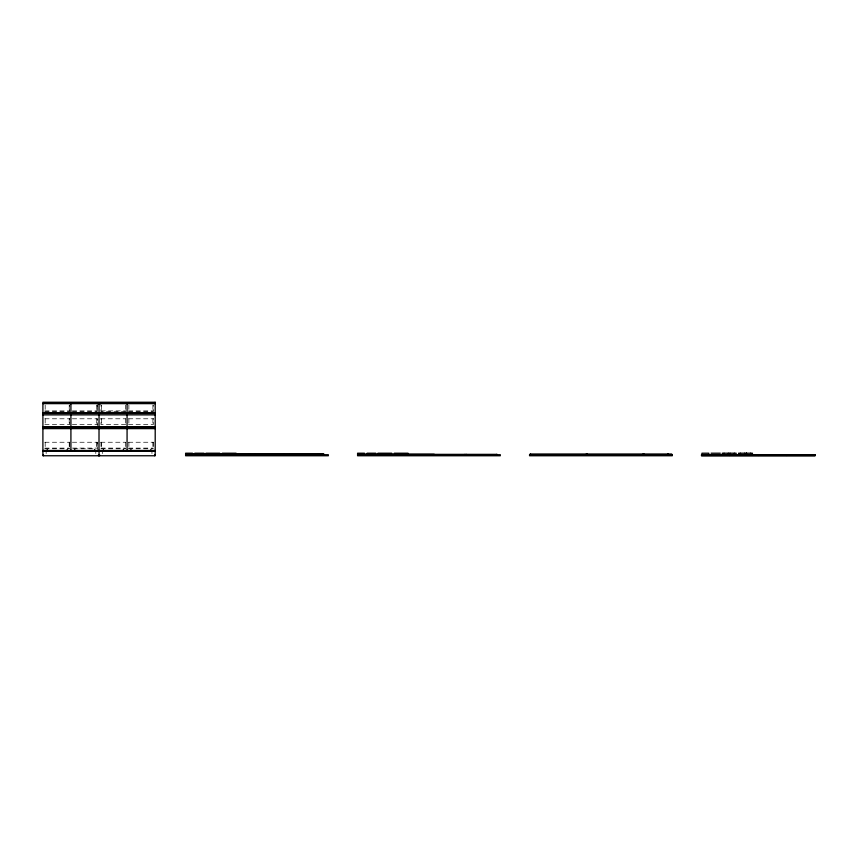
<?xml version="1.0" encoding="UTF-8"?>
<svg xmlns="http://www.w3.org/2000/svg" width="858" height="858" viewBox="0 0 858 858"><rect width="100%" height="100%" fill="white"/><g stroke="black" fill="none" stroke-linecap="round" stroke-linejoin="round"><path stroke-width="0.64" stroke-dasharray="4.29 3.22" d="M44.831 410.896L69.573 410.896M72.383 410.896L97.126 410.896M100.987 410.896L125.718 410.896M128.528 410.896L153.271 410.896M44.831 411.604L69.573 411.604L69.573 405.051M72.383 411.604L97.126 411.604L97.126 405.051M125.718 411.604L100.987 411.604L100.987 405.051M128.528 411.604L153.271 411.604L153.271 405.051M44.831 418.79L69.927 418.79M72.383 418.79L97.469 418.79L97.469 426.104M100.633 418.79L125.718 418.79M128.528 418.79L153.625 418.79M44.831 424.646L69.573 424.646L69.573 418.79M72.383 424.646L97.126 424.646L97.126 418.79M125.718 424.646L100.987 424.646L100.987 418.79M128.528 424.646L153.271 424.646L153.271 418.79M44.831 442.245L69.927 442.245M72.383 442.245L97.469 442.245L97.469 449.56M100.633 442.245L125.718 442.245M128.528 442.245L153.625 442.245M44.831 448.101L69.573 448.101M72.383 448.101L97.126 448.101M100.987 448.101L125.718 448.101M128.528 448.101L153.271 448.101M44.831 448.798L69.573 448.798M73.681 448.798L93.211 448.798M100.987 448.798L125.718 448.798M128.528 448.798L153.271 448.798M153.271 442.245L153.271 449.56M152.917 405.051L152.917 412.355M152.917 418.79L152.917 426.104M152.917 442.245L152.917 449.56M151.952 451.437L151.952 453.592M128.882 405.051L128.882 412.355M128.882 418.79L128.882 426.104M128.882 442.245L128.882 449.56M125.375 405.051L125.375 412.355M125.375 418.79L125.375 426.104M125.375 442.245L125.375 449.56M102.295 451.437L102.295 453.592M101.33 405.051L101.33 412.355M101.33 418.79L101.33 426.104M101.33 442.245L101.33 449.56M100.987 442.245L100.987 449.56M97.469 405.051L97.469 412.355M97.126 442.245L97.126 449.56M96.772 405.051L96.772 412.355M96.772 418.79L96.772 426.104M96.772 442.245L96.772 449.56M95.806 451.437L95.806 453.592M69.573 442.245L69.573 449.56M69.219 405.051L69.219 412.355M69.219 418.79L69.219 426.104M69.219 442.245L69.219 449.56M46.15 451.437L46.15 453.592M45.184 405.051L45.184 412.355M45.184 418.79L45.184 426.104M45.184 442.245L45.184 449.56"/><path stroke-width="1.29" d="M42.9 403.41L155.201 403.41M42.954 403.582L155.148 403.582M97.994 404.107L100.107 404.107M42.954 412.998L155.148 412.998M42.954 413.299L155.148 413.299M42.954 413.417L155.148 413.417M42.954 414.875L155.148 414.875M42.954 426.748L155.148 426.748M42.954 427.037L155.148 427.037M42.954 427.155L155.148 427.155M42.954 428.625L155.148 428.625M42.9 450.493L155.201 450.493M42.9 451.201L155.201 451.201M192.503 453.217L185.618 453.217L185.618 455.759L328.335 455.759L328.335 454.708L185.618 454.708M194.787 453.217L203.989 453.217M205.974 453.217L219.787 453.217M222.297 453.217L236.111 453.217M364.468 453.217L357.582 453.217L357.582 455.759L500.3 455.759L500.3 454.708L357.582 454.708M367.074 453.217L375.793 453.217M377.938 453.217L391.752 453.217M394.262 453.217L408.076 453.217M711.1 453.217L720.302 453.217M434.148 454.354L465.326 454.354M465.905 454.354L497.082 454.354M701.512 454.997L729.472 454.997M730.051 454.997L758.011 454.997M758.601 454.997L786.561 454.997M787.14 454.997L815.1 454.997M701.512 455.587L729.472 455.587M730.051 455.587L758.011 455.587M758.601 455.587L786.561 455.587M787.14 455.587L815.1 455.587M752.423 454.708L752.423 453.217L738.609 453.217L738.609 454.708M750.643 453.217L750.643 454.708M746.417 453.217L746.417 454.708M746.374 453.217L746.374 454.708M744.626 453.217L744.626 454.708M740.4 453.217L740.4 454.708M736.11 454.708L736.11 453.217L722.297 453.217L722.297 454.708M734.33 453.217L734.33 454.708M730.094 453.217L730.051 455.759L758.011 455.759L758.011 454.708L701.512 454.708L701.512 455.759L729.472 455.759L729.472 454.708M728.313 453.217L728.313 454.708M724.077 453.217L724.077 454.708M708.826 454.708L708.826 453.217L701.941 453.217L701.941 454.708M671.675 454.708L671.675 454L530.126 454L530.126 454.708M668.35 454L668.35 454.708M667.996 454L667.996 454.708M643.95 454L643.95 454.708M643.607 454L643.607 454.708M643.017 454L643.017 454.708M587.215 454L587.215 454.708M586.872 454L586.872 454.708M586.282 454L586.282 454.708M530.48 454L530.48 454.708M497.082 454.708L496.728 454.354M466.259 454.354L465.905 454.708M465.326 454.708L464.972 454.354M434.502 454.354L434.148 454.708M433.558 454.708L433.558 454L408.816 454L408.816 454.708M408.236 454.708L408.236 454L383.494 454L383.494 454.708M382.904 454.708L382.904 454L358.172 454L358.172 454.708M323.659 454.708L323.659 453.657L289.736 453.657L289.736 454.708M318.565 453.657L318.565 454.708M289.146 454.708L289.146 453.657L255.223 453.657L255.223 454.708M284.062 453.657L284.062 454.708M254.633 454.708L254.633 453.657L220.71 453.657L220.71 454.708M249.549 453.657L249.549 454.708M220.131 454.708L220.131 453.657L186.207 453.657L186.207 454.708M215.036 453.657L215.036 454.708M211.529 453.657L211.529 454.708M154.708 454.59L154.708 455.759M154.15 450.493L154.15 451.201M150.879 449.56L150.879 450.493M130.931 449.56L130.931 450.493M127.649 450.493L127.649 451.201M127.07 403.582L127.07 450.493M126.598 450.493L126.598 451.201M123.327 449.56L123.327 450.493M103.378 449.56L103.378 450.493M100.107 450.493L100.107 451.201M99.549 454.59L99.549 455.759M99.056 403.41L98.992 450.493M99.056 451.201L99.056 455.759M98.552 454.59L98.552 455.759M97.994 450.493L97.994 451.201M94.723 449.56L94.723 450.493M74.775 449.56L74.775 450.493M71.504 450.493L71.504 451.201M70.914 403.582L70.914 450.493M70.453 450.493L70.453 451.201M67.171 449.56L67.171 450.493M47.233 449.56L47.233 450.493M43.951 450.493L43.951 451.201M43.393 454.59L43.393 455.759M155.201 402.241L42.9 402.241L42.9 455.759L155.201 455.759L155.201 402.241M672.264 454.708L529.547 454.708L529.547 455.759L672.264 455.759L672.264 454.708M786.561 454.708L758.601 454.708L758.601 455.759L786.561 455.759L786.561 454.708M815.1 454.708L787.14 454.708L787.14 455.759L815.1 455.759L815.1 454.708"/></g></svg>
